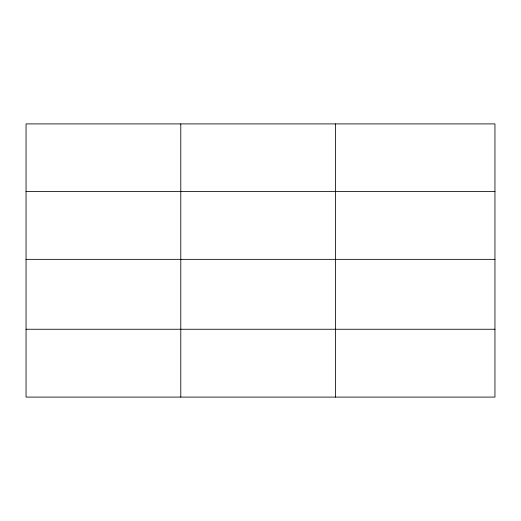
<?xml version="1.0" encoding="UTF-8"?>
<svg xmlns="http://www.w3.org/2000/svg" width="521" height="521" viewBox="0 0 521 521"><rect width="100%" height="100%" fill="white"/><g stroke="black" fill="none" stroke-linecap="round" stroke-linejoin="round"><path stroke-width="0.78" d="M494.95 259.354L494.95 123.907L26.05 123.907L26.05 397.093L494.95 397.093L494.95 259.354L26.05 259.354M26.05 191.507L494.95 191.507M26.05 329.252L494.95 329.252M335.524 123.907L335.524 397.093M180.787 123.907L180.787 397.093"/></g></svg>
